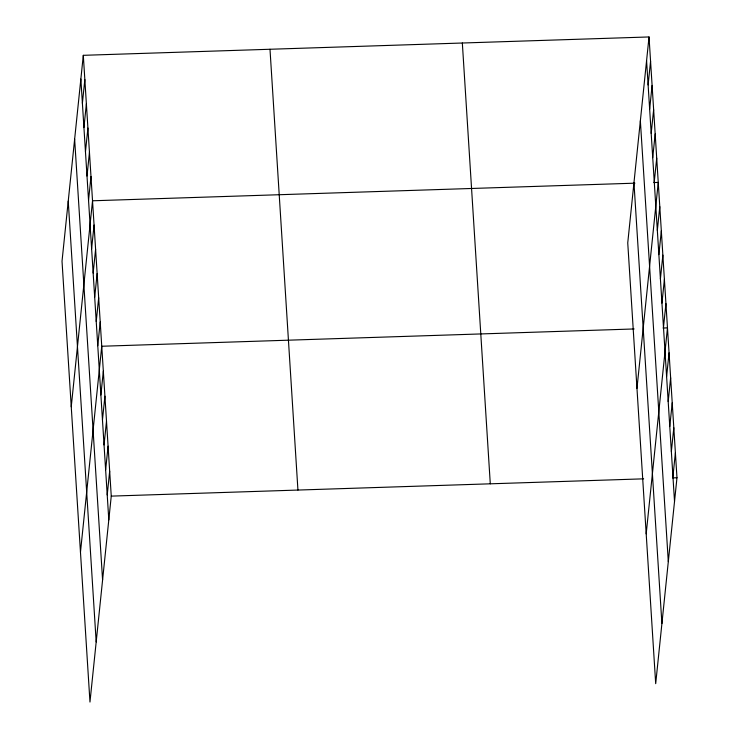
<?xml version="1.0" encoding="UTF-8"?>
<svg xmlns="http://www.w3.org/2000/svg" width="739" height="739" viewBox="0 0 739 739"><rect width="100%" height="100%" fill="white"/><g stroke="black" fill="none" stroke-linecap="round" stroke-linejoin="round"><path stroke-width="1.11" d="M83.304 55.323L62.021 261.255L89.973 702.05L111.256 496.118L83.304 55.323L649.027 36.95L676.979 477.745L655.696 683.677L627.744 242.882L649.027 36.95M82.389 103.294L84.846 79.572M83.932 127.542L86.38 103.811M85.465 151.781L87.913 128.059M86.999 176.03L89.456 152.299M88.541 200.269L90.989 176.547M71.249 406.718L92.532 200.786L634.912 183.17M91.608 248.757L94.065 225.035M93.151 273.005L95.599 249.274M94.684 297.244L97.142 273.522M96.227 321.493L98.675 297.762M97.76 345.732L100.218 322.01M80.468 552.181L101.751 346.249L634.136 328.957M100.883 394.959L103.331 371.227M102.462 419.937L104.92 396.206M104.051 444.915L106.499 421.184M105.631 469.893L108.088 446.162M107.22 494.871L109.668 471.14M648.112 84.92L650.569 61.198M649.655 109.169L652.103 85.438M651.188 133.408L653.636 109.686M652.722 157.656L655.179 133.925M654.264 181.896L656.712 158.174M636.972 388.344L658.255 182.413L653.803 182.561M657.331 230.383L659.788 206.661M658.874 254.632L661.322 230.901M660.407 278.871L662.865 255.149M661.95 303.119L664.398 279.388M663.483 327.359L665.941 303.637M646.191 533.807L667.474 327.876L663.031 328.024M666.606 376.585L669.054 352.854M668.185 401.563L670.642 377.832M669.774 426.542L672.222 402.81M671.354 451.52L673.811 427.789M672.943 476.498L675.391 452.767M111.256 496.118L643.641 478.835M672.527 477.893L676.979 477.745M646.579 60.681L674.522 501.476M640.362 120.808L668.305 561.603M633.96 182.755L661.904 623.55M462.337 43.01L490.29 483.814M269.994 49.264L297.937 490.059M80.856 79.055L108.799 519.85M74.639 139.181L102.582 579.976M68.237 201.128L96.181 641.923"/></g></svg>
